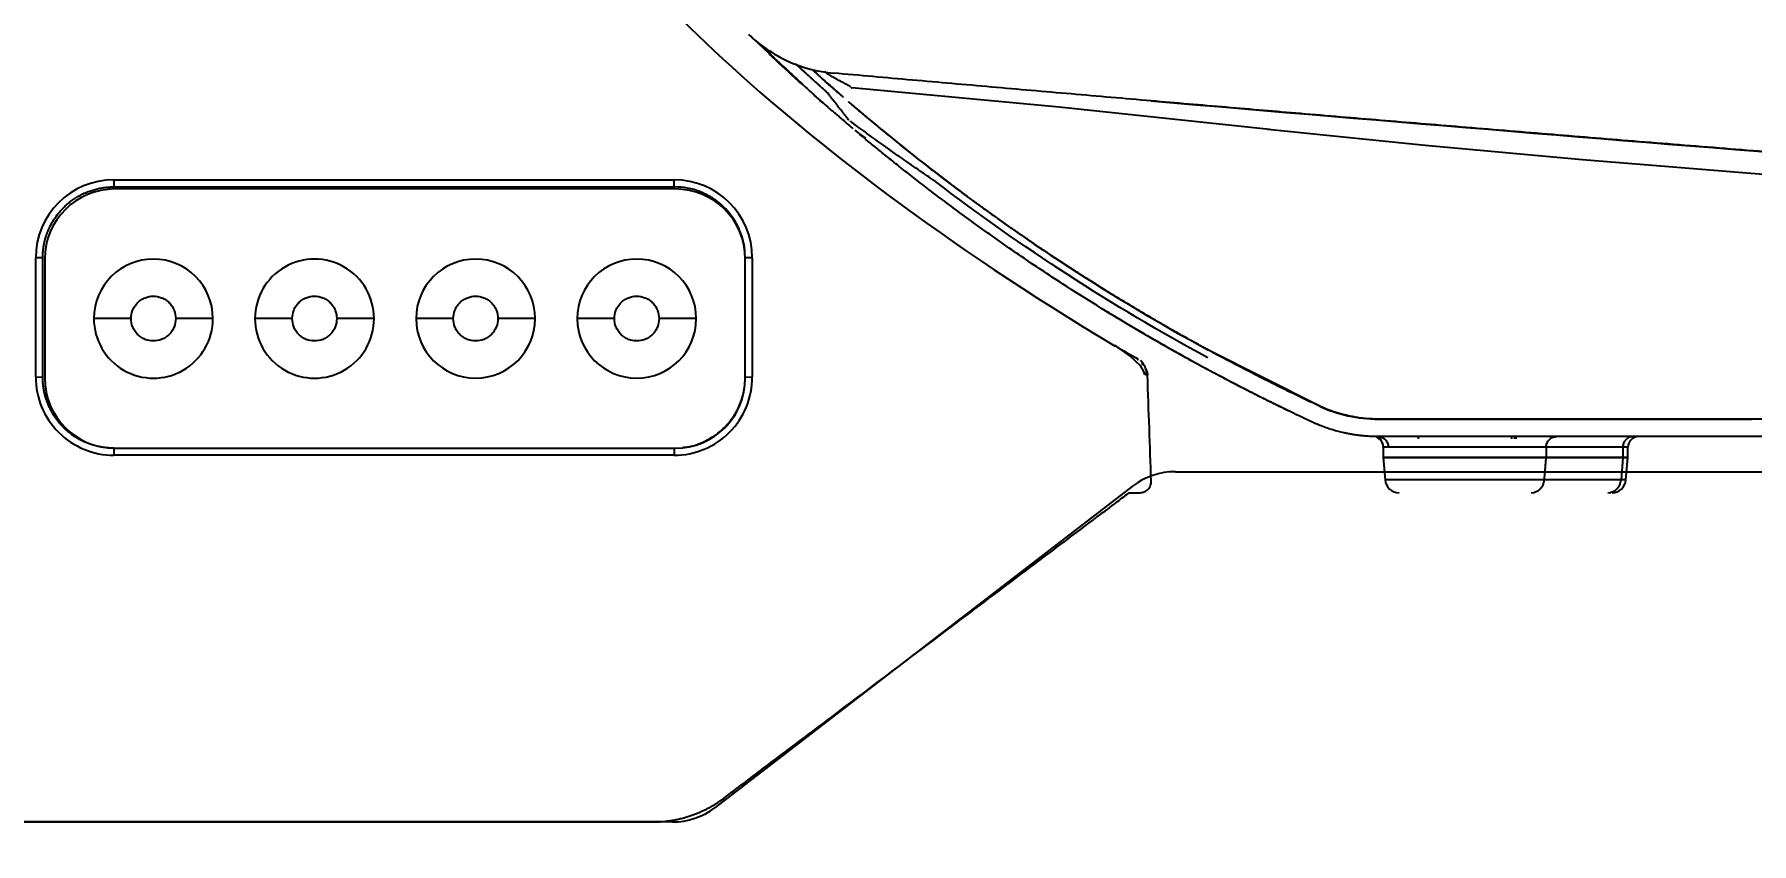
# Model space of a CAD drawing. Header units: millimetres. Extents: x 1416 to 7337, y -4252 to -1725.
# Drawn here: x 4856.4 to 5101.6, y -3578.1 to -3462.6 of the extents above; entities that cross this region are included whole.
import ezdxf

# ---------------------------------------------------------------- set-up
doc = ezdxf.new("R2010")
doc.units = ezdxf.units.MM
doc.header["$MEASUREMENT"] = 0
doc.linetypes.add('CENTER', pattern=[11, 5, -2, 2, -2])
doc.styles.get("Standard").update_dxf_attribs({"font": 'NanumGothic.ttf'})
doc.dimstyles.get("Standard").update_dxf_attribs({"dimtxt": 0.18, "dimasz": 0.18, "dimexe": 0.18, "dimexo": 0.0625, "dimgap": 0.09, "dimtad": 0, "dimtih": 1, "dimtoh": 1, "dimdec": 4, "dimzin": 0, "dimdsep": 46, "dimtxsty": 'Standard', "dimcen": 0.09, "dimadec": 0, "dimazin": 0, "dimtfac": 1, "dimtdec": 4, "dimtofl": 0, "dimtmove": 0, "dimatfit": 3, "dimfxl": 0, "dimtolj": 1, "dimtzin": 0, "dimarcsym": 0})

# ---------------------------------------------------------------- blocks, each defined once
blk = doc.blocks.new('*D24')
at = {"color": 0, "linetype": 'ByBlock', "lineweight": -2}
for p, q in [((4907.61, -3380.99), (4576, -3380.99)), ((4576.18, -3400.99), (4576.18, -3885.04)), ((4768.62, -3905.04), (4576, -3905.04))]:
    blk.add_line(p, q, dxfattribs=at)
at = {"color": 0}
for points in [[(4572.85, -3400.99), (4579.52, -3400.99), (4576.18, -3380.99)], [(4572.85, -3885.04), (4579.52, -3885.04), (4576.18, -3905.04)]]:
    blk.add_solid(points, dxfattribs=at)
at = {"layer": 'Defpoints', "color": 0}
for p in [(4907.67, -3380.99), (4576.18, -3905.04), (4768.68, -3905.04)]:
    blk.add_point(p, dxfattribs=at)
at = {"color": 2, "insert": (4552.58, -3643.02), "char_height": 25, "attachment_point": 5, "rotation": 90}
blk.add_mtext('\\A1;520', dxfattribs=at)
blk = doc.blocks.new('*D16')
at = {"color": 0, "linetype": 'ByBlock', "lineweight": -2}
for p, q in [((5377.54, -3490.21), (5377.54, -4149.52)), ((4702.11, -3533.11), (4702.11, -4149.52)), ((5357.54, -4149.34), (4722.11, -4149.34))]:
    blk.add_line(p, q, dxfattribs=at)
at = {"color": 0}
for points in [[(4722.11, -4146), (4722.11, -4152.67), (4702.11, -4149.34)], [(5357.54, -4146), (5357.54, -4152.67), (5377.54, -4149.34)]]:
    blk.add_solid(points, dxfattribs=at)
at = {"layer": 'Defpoints', "color": 0}
for p in [(5377.54, -3490.14), (4702.11, -3533.04), (4702.11, -4149.34)]:
    blk.add_point(p, dxfattribs=at)
at = {"color": 2, "insert": (5039.83, -4125.73), "char_height": 25, "attachment_point": 5}
blk.add_mtext('\\A1;675', dxfattribs=at)
blk = doc.blocks.new('*D26')
at = {"color": 3, "lineweight": -2}
for p, q in [((4897.26, -2970.04), (4487.17, -2970.04)), ((4493.17, -2994.04), (4493.17, -3412.48)), ((4493.17, -3881.04), (4493.17, -3462.6)), ((4702.04, -3905.04), (4487.17, -3905.04))]:
    blk.add_line(p, q, dxfattribs=at)
at = {"color": 3}
for points in [[(4489.17, -2994.04), (4497.17, -2994.04), (4493.17, -2970.04)], [(4489.17, -3881.04), (4497.17, -3881.04), (4493.17, -3905.04)]]:
    blk.add_solid(points, dxfattribs=at)
at = {"layer": 'Defpoints', "color": 0}
for p in [(4897.34, -2970.04), (4493.17, -3905.04), (4702.11, -3905.04)]:
    blk.add_point(p, dxfattribs=at)
at = {"color": 0, "insert": (4493.17, -3437.54), "char_height": 24, "attachment_point": 5}
blk.add_mtext('\\A1;{\\C2;940}', dxfattribs=at)

msp = doc.modelspace()

# ---------------------------------------------------------------- linework, layer by layer
for p, q in [((4981.47918, -3470.90143), (4981.47918, -3471.03572)), ((5104.41151, -3482.71847), (5077.42793, -3480.53743)), ((4867.78215, -3483.39344), (4947.78215, -3483.39344)), ((4867.78215, -3483.39344), (4867.78215, -3484.39318)), ((4947.78215, -3484.39318), (4947.78215, -3483.39344)), ((4867.78215, -3484.39318), (4947.78215, -3484.39318)), ((4947.93215, -3484.69317), (4867.93215, -3484.69317)), ((4857.63215, -3494.54317), (4856.63215, -3494.52304)), ((4856.63215, -3511.52729), (4856.63215, -3494.52304)), ((4857.93215, -3494.69317), (4857.93215, -3511.69317)), ((4958.93215, -3494.52304), (4957.93215, -3494.54317)), ((4957.93215, -3511.69317), (4957.93215, -3494.69317)), ((4958.93215, -3494.52304), (4958.93215, -3511.52729)), ((4870.23875, -3503.19317), (4864.93215, -3503.19317)), ((4881.93215, -3503.19317), (4876.62555, -3503.19317)), ((4893.23875, -3503.19317), (4887.93215, -3503.19317)), ((4904.93215, -3503.19317), (4899.62555, -3503.19317)), ((4916.23875, -3503.19317), (4910.93215, -3503.19317)), ((4927.93215, -3503.19317), (4922.62555, -3503.19317)), ((4939.23875, -3503.19317), (4933.93215, -3503.19317)), ((4950.93215, -3503.19317), (4945.62555, -3503.19317)), ((5039.83531, -3515.6606), (5023.96303, -3507.64549)), ((5013.96762, -3509.08734), (5013.94575, -3509.12919)), ((5015.25994, -3510.75714), (5015.25296, -3510.65092)), ((5015.26094, -3510.76878), (5015.25416, -3510.65331)), ((4856.63215, -3511.52729), (4857.63215, -3511.54317)), ((4957.93215, -3511.54317), (4958.93215, -3511.52729)), ((5229.52535, -3517.54317), (5048.30642, -3517.54317)), ((5048.32547, -3520.04339), (5048.44334, -3520.17592)), ((5053.9875, -3520.04318), (5053.9875, -3520.34317)), ((5067.3484, -3520.34317), (5067.3484, -3520.04318)), ((5067.73856, -3520.04318), (5067.73856, -3520.34317)), ((5067.9875, -3520.34317), (5067.9875, -3520.04318)), ((4867.78216, -3521.69318), (4867.78216, -3522.69309)), ((4947.78215, -3522.69309), (4867.78216, -3522.69309)), ((4867.93215, -3521.69317), (4947.93215, -3521.69317)), ((4947.78215, -3521.69318), (4947.78215, -3522.69309)), ((5048.98751, -3521.54102), (5048.98751, -3523.04317)), ((5072.26382, -3521.54317), (5049.71538, -3521.54317)), ((5083.20846, -3521.54317), (5072.26382, -3521.54317)), ((5072.26382, -3521.54317), (5072.26382, -3523.04317)), ((5083.20846, -3521.54317), (5083.20846, -3523.04317)), ((5083.93215, -3521.54317), (5083.20846, -3521.54317)), ((5083.93215, -3523.04317), (5083.93215, -3521.54317)), ((5019.32211, -3525.04317), (5367.56586, -3525.04317)), ((5048.98751, -3523.04317), (5049.26522, -3526.21749)), ((5072.26382, -3523.04317), (5048.98751, -3523.04317)), ((5048.98751, -3523.04317), (5072.26382, -3523.04317)), ((5083.20846, -3523.04317), (5072.26382, -3523.04317)), ((5072.26382, -3523.04317), (5083.20846, -3523.04317)), ((5083.20846, -3523.04317), (5082.9475, -3526.21749)), ((5083.93215, -3523.04317), (5083.20846, -3523.04317)), ((5083.20846, -3523.04317), (5083.93215, -3523.04317)), ((5083.65444, -3526.21749), (5083.93215, -3523.04317)), ((5013.225, -3527.11693), (4953.61678, -3572.96941)), ((5072.00285, -3526.21749), (5049.26522, -3526.21749)), ((5082.9475, -3526.21749), (5072.00285, -3526.21749)), ((5083.65444, -3526.21749), (5082.9475, -3526.21749)), ((4947.51967, -3575.04317), (4723.92089, -3575.04317))]:
    msp.add_line(p, q)
for points in [[(5032.76992, -3476.2104), (5002.75443, -3473.00575), (4973.11985, -3470.26166)], [(4973.56132, -3476.28607), (4974.09308, -3476.71193), (4975.08047, -3477.44053)], [(5077.42793, -3480.53743), (5054.99125, -3478.47959), (5032.50248, -3476.18612)], [(5014.97273, -3511.15802), (5014.84461, -3510.74165), (5014.37968, -3510.00493), (5012.81993, -3508.52372), (5011.81019, -3507.78651), (5010.70962, -3507.05323)], [(5014.62349, -3509.82223), (5014.62433, -3509.52151), (5014.3248, -3509.17504)], [(5015.25302, -3511.17947), (5015.26273, -3510.77899), (5015.17116, -3510.38781)], [(5048.32561, -3520.04359), (5048.58591, -3520.33617), (5048.93983, -3521.15398)]]:
    msp.add_lwpolyline(points)
at = {"color": 1, "linetype": 'CENTER', "ltscale": 15}
msp.add_arc((4894.61697, -3449.96317), 480.22204, 355.5568596, 87.1623318, dxfattribs=at)
for centre, radius, start, end in [((5651.64345, -1443.73191), 2054.53156, 252.41041618, 261.85376791), ((5164.36286, -3249.33582), 294, 227.9512542, 228.5603239), ((5138.15673, -3279.27513), 254.21193, 228.5221758, 229.0938784), ((5164.35726, -3249.34275), 293.99109, 229.3221072, 232.4244522), ((4867.78241, -3494.54372), 11.15028, 90.0013644, 179.8937898), ((4947.78192, -3494.54368), 11.15025, 0.1060397, 89.9988336), ((5164.36286, -3249.33582), 294, 232.4244096, 241.4744599), ((4867.93215, -3494.69317), 10, 90, 180), ((4947.93215, -3494.69317), 10, 0, 90), ((4873.43215, -3503.19318), 8.5, 0.0000113, 179.9999887), ((4896.43215, -3503.19317), 8.5, 359.9999937, 180.0000063), ((4919.43215, -3503.19318), 8.5, 0.000018, 179.999982), ((4942.43215, -3503.19318), 8.5, 0.0000077, 179.9999923), ((4873.43215, -3503.19318), 8.5, 179.999976, 0.000024), ((4896.43215, -3503.19318), 8.5, 179.9999832, 0.0000168), ((4919.43215, -3503.19317), 8.5, 180.0000091, 359.9999909), ((4942.43215, -3503.19317), 8.5, 180.0000075, 359.9999925), ((5170.54095, -3239.08367), 312.01561, 239.1858964, 239.8928634), ((5012.8155, -3511.09836), 2.39706, 356.8942755, 41.2539423), ((4867.78256, -3511.54267), 11.15042, 179.9210201, 269.9979097), ((4867.93215, -3511.69317), 10, 180, 270), ((4947.78174, -3511.54267), 11.15042, 270.0021057, 0.0789759), ((4947.93215, -3511.69317), 10, 270, 0), ((5048.30638, -3497.54308), 20.0001, 244.9409912, 270.0000914), ((5047.48761, -3521.52923), 1.49992, 358.986252, 68.5412666), ((5085.43215, -3521.54317), 1.5, 90, 179.9999989), ((5019.32211, -3535.04317), 10, 90, 127.568592), ((5051.25761, -3526.04317), 2, 185, 270), ((5070.07563, -3526.11396), 1.92999, 271.6325954, 356.9251728), ((5081.02026, -3526.11394), 1.93002, 271.6333225, 356.9244457), ((5081.66205, -3526.04317), 2, 270, 355), ((4947.51967, -3565.04317), 10, 270, 307.568592)]:
    msp.add_arc(centre, radius, start, end)
for points, degree in [([(4915.57152, -3398.23977), (4914.28481, -3412.45351), (4915.64919, -3424.96036), (4961.5501, -3477.63667), (5010.71546, -3507.11518)], 3), ([(4958.47793, -3462.68665), (4963.74483, -3467.56552), (4969.01173, -3472.4444)], 2), ([(4968.82144, -3472.21651), (4966.2958, -3470.00068), (4963.80783, -3467.74191), (4961.35897, -3465.44151)], 3), ([(4969.78451, -3471.08895), (4967.4386, -3468.95916), (4965.09269, -3466.82936)], 2), ([(4969.07859, -3469.10855), (4968.26752, -3468.36751), (4967.45645, -3467.62648)], 2), ([(4969.74284, -3468.34708), (4969.52411, -3468.14723), (4969.30537, -3467.94738)], 2), ([(5023.96494, -3508.79403), (5010.37036, -3501.43871), (4997.35513, -3493.01276), (4985.07944, -3483.61989)], 3), ([(4857.63215, -3511.54317), (4857.63215, -3505.8763), (4857.63215, -3500.20961), (4857.63215, -3494.54317)], 3), ([(5010.71546, -3507.11518), (5010.74193, -3507.07494), (5010.7684, -3507.0347)], 2), ([(5015.17496, -3510.39767), (5015.17989, -3510.41173), (5015.18481, -3510.42578)], 2), ([(5015.87433, -3526.38733), (5015.69853, -3521.35315), (5015.52274, -3516.31909), (5015.34695, -3511.28518)], 3), ([(4956.37899, -3516.9101), (4956.48619, -3516.95365), (4956.59339, -3516.9972)], 2), ([(5072.00284, -3526.21749), (5072.13333, -3524.63033), (5072.26382, -3523.04318)], 2), ([(5010.83401, -3529.47353), (5010.02234, -3530.08517), (5009.21067, -3530.6968), (5008.399, -3531.30844)], 3), ([(5010.83401, -3529.47353), (5011.43454, -3529.02099), (5012.03618, -3528.56762), (5012.59854, -3528.14386)], 3), ([(5012.59855, -3528.14386), (5012.70035, -3528.06716), (5012.81018, -3528.04319), (5012.89945, -3528.04317)], 3), ([(4741.93216, -3575.04317), (4832.84575, -3575.04317), (4853.75934, -3575.04317), (4944.67292, -3575.04317)], 3)]:
    msp.add_open_spline(points, degree=degree)
for points, knots in [([(5033.27921, -3415.96333), (5034.05651, -3416.2737), (5035.59504, -3416.88804), (5037.8815, -3417.79336), (5040.12178, -3418.67503), (5042.31613, -3419.53292), (5044.46453, -3420.3675), (5046.56705, -3421.17908), (5048.62372, -3421.96801), (5050.63459, -3422.7346), (5055.33018, -3424.51374), (5062.69069, -3427.25048), (5072.78209, -3430.88273), (5083.1467, -3434.48935), (5093.47404, -3437.95524), (5104.43285, -3441.5023), (5115.72205, -3445.01978), (5127.17175, -3448.4391), (5138.40051, -3451.65703), (5149.27882, -3454.64376), (5160.29277, -3457.53003), (5171.28797, -3460.27757), (5184.37231, -3462.2835), (5190.35552, -3463.65824), (5193.76644, -3464.42967), (5197.34877, -3465.22652), (5201.10235, -3466.04654), (5205.0274, -3466.88932), (5207.69941, -3467.44882), (5209.06444, -3467.73464)], [0, 0, 0, 0, 0.0138733989, 0.0274603884, 0.0407621424, 0.0537798034, 0.0665144821, 0.0789672577, 0.0911391773, 0.1030312565, 0.1146444791, 0.1743900568, 0.2332494107, 0.2926039368, 0.3566416203, 0.4143727215, 0.4843970585, 0.5538582504, 0.6141012825, 0.6800953956, 0.7433560832, 0.8059628684, 0.8717218073, 0.8905760982, 0.9104379171, 0.9313088898, 0.9531910886, 0.9760870842, 1, 1, 1, 1]), ([(4958.40104, -3462.6243), (4960.02959, -3464.19693), (4961.92731, -3465.49005), (4966.04651, -3467.37085), (4968.26696, -3467.95804), (4970.52237, -3468.15861)], [0, 0, 0, 0, 0.5, 0.5, 1, 1, 1, 1]), ([(4961.64695, -3465.11533), (4961.64652, -3465.1158), (4961.53723, -3465.23402), (4961.40561, -3465.3813), (4961.37452, -3465.42144), (4961.35897, -3465.44151)], [0, 0, 0, 0, 0.001984821, 0.500990311, 1, 1, 1, 1]), ([(4972.94291, -3470.09387), (4972.9409, -3470.09357), (4972.93688, -3470.09296), (4972.91362, -3470.0809), (4972.84114, -3470.03729), (4972.67501, -3469.94959), (4972.46672, -3469.83845), (4972.22099, -3469.70348), (4971.86392, -3469.51049), (4971.40348, -3469.25941), (4970.96134, -3469.01762), (4970.6009, -3468.82028), (4970.28707, -3468.64744), (4970.01446, -3468.49611), (4969.81509, -3468.38672), (4969.74284, -3468.34708)], [0, 0, 0, 0, 0.021896025, 0.044004036, 0.087970986, 0.181967124, 0.231300472, 0.297008271, 0.413445599, 0.544005911, 0.685834954, 0.7783175, 0.838518605, 0.941478098, 1, 1, 1, 1]), ([(5015.8466, -3472.11987), (5012.04372, -3471.79248), (5004.45491, -3471.13916), (4993.0981, -3470.15024), (4981.7928, -3469.15841), (4974.27353, -3468.49137), (4970.52237, -3468.15861)], [0, 0, 0, 0, 0.2516832514, 0.5022443349, 0.751683251, 1, 1, 1, 1]), ([(4971.9682, -3471.64258), (4971.94702, -3471.62424), (4971.9043, -3471.58726), (4971.83261, -3471.52517), (4971.75486, -3471.45777), (4971.67052, -3471.38461), (4971.57973, -3471.3058), (4971.48248, -3471.2213), (4971.37879, -3471.13112), (4971.22437, -3470.99669), (4971.01154, -3470.81112), (4970.73204, -3470.56682), (4970.43373, -3470.30539), (4970.06405, -3469.98047), (4969.61063, -3469.58062), (4969.26109, -3469.27048), (4969.07859, -3469.10855)], [0, 0, 0, 0, 0.033642338, 0.067849921, 0.102749934, 0.138462159, 0.17509841, 0.212762273, 0.2515491, 0.291546216, 0.381104247, 0.474574899, 0.57324576, 0.673456484, 0.829500028, 1, 1, 1, 1]), ([(4972.73215, -3474.89138), (4972.73179, -3474.89087), (4972.73098, -3474.88972), (4972.72319, -3474.87907), (4972.70688, -3474.85721), (4972.67783, -3474.81868), (4972.61756, -3474.73918), (4972.51319, -3474.60323), (4972.35897, -3474.40557), (4972.17208, -3474.1699), (4971.87637, -3473.79917), (4971.51537, -3473.34548), (4971.07581, -3472.77907), (4970.7155, -3472.30994), (4970.36611, -3471.85253), (4970.0819, -3471.48003), (4969.88571, -3471.22203), (4969.78451, -3471.08895)], [0, 0, 0, 0, 0.0169475964, 0.0381053506, 0.0635247546, 0.0932918553, 0.1275350875, 0.1991014103, 0.2608575973, 0.32200324, 0.4029730621, 0.5491914347, 0.6372917724, 0.7723807058, 0.8432412235, 0.9191406276, 1, 1, 1, 1]), ([(4973.01806, -3470.17422), (4973.0214, -3470.17739), (4973.02634, -3470.18207), (4973.09658, -3470.24772), (4973.11917, -3470.26883)], [0, 0, 0, 0, 0.678390089, 1, 1, 1, 1]), ([(4973.26539, -3476.03828), (4973.2646, -3476.03761), (4973.26304, -3476.0363), (4973.24988, -3476.0252), (4973.22872, -3476.00737), (4973.18758, -3475.97267), (4973.10839, -3475.90586), (4972.97451, -3475.7928), (4972.81078, -3475.65433), (4972.61985, -3475.4926), (4972.39518, -3475.30195), (4972.12393, -3475.07127), (4971.80688, -3474.80092), (4971.45475, -3474.49973), (4971.08909, -3474.18594), (4970.7105, -3473.85998), (4970.30643, -3473.51088), (4969.90645, -3473.16399), (4969.52252, -3472.8298), (4969.17079, -3472.52273), (4968.93739, -3472.31814), (4968.82144, -3472.21651)], [0, 0, 0, 0, 0.02498689, 0.049490266, 0.073591325, 0.097375386, 0.147976372, 0.202143631, 0.256604306, 0.309550596, 0.363926292, 0.420978169, 0.48586257, 0.554793709, 0.622377449, 0.68643949, 0.753712674, 0.827479978, 0.885850746, 0.943290968, 1, 1, 1, 1]), ([(4972.59651, -3472.18478), (4972.60131, -3472.18892), (4972.72099, -3472.29205), (4973.16192, -3472.67065), (4973.87007, -3473.27522), (4974.73959, -3474.01222), (4975.67724, -3474.80042), (4976.70183, -3475.65406), (4978.12392, -3476.82781), (4980.01138, -3478.36316), (4982.34486, -3480.22157), (4984.75415, -3482.10332), (4986.39043, -3483.34652), (4987.22467, -3483.98036)], [0, 0, 0, 0, 0.002854385, 0.071156246, 0.143855744, 0.212581614, 0.285665871, 0.355005206, 0.428039981, 0.570709443, 0.713646184, 0.85400351, 1, 1, 1, 1]), ([(5015.8466, -3472.11987), (5050.13897, -3475.06457), (5084.44855, -3477.89099), (5152.35192, -3483.25289), (5190.59161, -3485.78849), (5223.46012, -3488.16199)], [0, 0, 0, 0, 0.5, 0.5, 1, 1, 1, 1]), ([(5223.11095, -3488.13677), (5222.29273, -3488.07763), (5220.65695, -3487.95939), (5218.20093, -3487.78135), (5215.74447, -3487.6029), (5213.28733, -3487.42398), (5210.82957, -3487.24462), (5208.37119, -3487.06481), (5205.91217, -3486.88454), (5203.45253, -3486.70382), (5200.99225, -3486.52265), (5198.53135, -3486.34103), (5192.41026, -3485.88825), (5182.59841, -3485.15723), (5164.4493, -3484.13886), (5150.91196, -3483.10568), (5137.43114, -3482.06454), (5123.99946, -3481.01502), (5110.79816, -3479.97163), (5097.72139, -3478.92655), (5084.98571, -3477.89763), (5072.44677, -3476.87392), (5060.41782, -3475.88187), (5048.66776, -3474.90342), (5039.24876, -3474.11179), (5031.88185, -3473.48848), (5026.55668, -3473.03598), (5021.20905, -3472.57979), (5017.63657, -3472.27339), (5015.8466, -3472.11987)], [0, 0, 0, 0, 0.012464276, 0.024918429, 0.037362624, 0.049797025, 0.062221798, 0.074637109, 0.087043124, 0.09944001, 0.111827933, 0.124207062, 0.136577563, 0.204113737, 0.271685216, 0.338603319, 0.405781354, 0.471759628, 0.537292991, 0.600489508, 0.66414004, 0.724261626, 0.784263509, 0.840206082, 0.896076323, 0.921896639, 0.947823012, 0.973856965, 1, 1, 1, 1]), ([(4985.07944, -3483.61989), (4985.06147, -3483.60778), (4985.01333, -3483.57533), (4984.86828, -3483.47742), (4984.4012, -3483.16194), (4983.79149, -3482.74882), (4983.13056, -3482.29786), (4982.67715, -3481.98734), (4981.949, -3481.48676), (4981.00524, -3480.83399), (4979.70074, -3479.9218), (4978.39635, -3479.00343), (4977.08557, -3478.06658), (4975.78133, -3477.13177), (4974.56494, -3476.23433), (4973.68229, -3475.59777), (4973.2062, -3475.24738), (4972.96622, -3475.06374), (4972.92921, -3475.03661), (4972.92534, -3475.03377)], [0, 0, 0, 0, 0.003328429, 0.008918455, 0.026882814, 0.089936944, 0.122231596, 0.150710536, 0.175373939, 0.260306013, 0.332055206, 0.433654055, 0.529173611, 0.621260933, 0.747124826, 0.86749186, 0.932129967, 0.992896398, 1, 1, 1, 1]), ([(4984.18625, -3484.81116), (4983.53144, -3484.30761), (4982.22234, -3483.30089), (4980.31491, -3481.80158), (4978.50712, -3480.35883), (4976.83556, -3479.0031), (4975.43226, -3477.84943), (4974.55221, -3477.1175), (4974.29399, -3476.90136), (4974.29291, -3476.90045)], [0, 0, 0, 0, 0.167126625, 0.334126085, 0.500495875, 0.6668077, 0.833887022, 0.999302104, 1, 1, 1, 1]), ([(4981.68976, -3479.69758), (4981.61348, -3479.63704), (4981.45949, -3479.51484), (4981.02816, -3479.17201), (4980.54751, -3478.78654), (4980.2375, -3478.53793)], [0, 0, 0, 0, 0.258471515, 0.521741345, 1, 1, 1, 1]), ([(4857.63215, -3494.54317), (4857.63315, -3494.43482), (4857.6351, -3494.22269), (4857.6504, -3493.91168), (4857.67326, -3493.61493), (4857.70334, -3493.33261), (4857.73924, -3493.06482), (4857.7799, -3492.81161), (4857.82427, -3492.57296), (4857.87136, -3492.34885), (4857.92021, -3492.13918), (4857.96998, -3491.94387), (4858.01984, -3491.76277), (4858.06904, -3491.59576), (4858.11689, -3491.44268), (4858.16276, -3491.30337), (4858.20607, -3491.17769), (4858.24631, -3491.06547), (4858.28301, -3490.96657), (4858.31577, -3490.88085), (4858.34425, -3490.80819), (4858.36813, -3490.74847), (4858.38718, -3490.70159), (4858.53753, -3490.33629), (4858.84973, -3489.68386), (4859.39021, -3488.80474), (4859.97341, -3488.03666), (4860.55154, -3487.40482), (4861.11312, -3486.88082), (4861.65684, -3486.43981), (4862.22309, -3486.04157), (4862.80832, -3485.68666), (4863.40905, -3485.37533), (4864.02191, -3485.10759), (4864.64361, -3484.88315), (4865.27101, -3484.70161), (4865.90108, -3484.562), (4866.53098, -3484.46442), (4867.15798, -3484.40422), (4867.57496, -3484.39684), (4867.78215, -3484.39317)], [0, 0, 0, 0, 0.02039267, 0.039924492, 0.058595456, 0.076405555, 0.093354779, 0.109443122, 0.124670575, 0.139037133, 0.152542787, 0.165187533, 0.176971365, 0.187894276, 0.197956262, 0.207157319, 0.215497442, 0.222976627, 0.229594872, 0.235352172, 0.240248526, 0.244283931, 0.247458385, 0.249771887, 0.318636254, 0.383274279, 0.443685306, 0.499868734, 0.544242461, 0.588125794, 0.631518785, 0.674421487, 0.716833958, 0.758756256, 0.800188441, 0.841130578, 0.881582732, 0.921544972, 0.96101737, 1, 1, 1, 1]), ([(4957.87837, -3493.86914), (4957.86182, -3493.55627), (4957.82409, -3492.84318), (4957.57644, -3491.81288), (4957.323, -3491.06917), (4957.18169, -3490.71047), (4957.16396, -3490.66964), (4957.16395, -3490.66962), (4957.16393, -3490.66958), (4957.1639, -3490.66951), (4957.16384, -3490.66936), (4957.16372, -3490.66906), (4957.16347, -3490.66847), (4957.16298, -3490.66727), (4957.16199, -3490.66489), (4957.16002, -3490.66012), (4957.15608, -3490.6506), (4957.14817, -3490.63159), (4957.13228, -3490.59368), (4957.10027, -3490.51836), (4957.03521, -3490.36965), (4956.90136, -3490.07998), (4956.6206, -3489.53151), (4956.0222, -3488.55643), (4955.17671, -3487.5379), (4954.19596, -3486.65323), (4953.08318, -3485.83983), (4951.586, -3485.06684), (4949.69514, -3484.49656), (4948.41199, -3484.42722), (4947.78215, -3484.39318)], [0, 0, 0, 0, 0.061541241, 0.140260937, 0.207331843, 0.216084587, 0.216085653, 0.216086719, 0.216089328, 0.216093593, 0.216102597, 0.216121059, 0.216157027, 0.216229464, 0.21637479, 0.216664521, 0.217244136, 0.218402414, 0.220715185, 0.225328975, 0.234503567, 0.252645049, 0.288094865, 0.35565143, 0.477365209, 0.546798172, 0.615074443, 0.747991141, 0.876299456, 1, 1, 1, 1]), ([(5023.26947, -3510.11332), (5022.80758, -3509.86249), (5021.841, -3509.33759), (5020.33272, -3508.50482), (5018.70173, -3507.59221), (5016.94985, -3506.59659), (5015.07852, -3505.51564), (5012.12034, -3503.77701), (5008.14153, -3501.36451), (5003.85929, -3498.65154), (5000.27442, -3496.3001), (4997.38719, -3494.3569), (4994.58495, -3492.42319), (4991.86645, -3490.50156), (4989.23108, -3488.59365), (4986.67582, -3486.70417), (4985.00942, -3485.43708), (4984.18625, -3484.81116)], [0, 0, 0, 0, 0.033833708, 0.070801202, 0.110902487, 0.154137565, 0.200506438, 0.250009104, 0.375004613, 0.500000083, 0.576293335, 0.650965024, 0.724015149, 0.79544371, 0.865250706, 0.933436136, 1, 1, 1, 1]), ([(5031.05993, -3511.37843), (5030.5679, -3511.12712), (5029.5836, -3510.62438), (5028.11222, -3509.85955), (5026.64414, -3509.08664), (5025.17982, -3508.30492), (5023.71919, -3507.51459), (5022.26235, -3506.71563), (5020.80933, -3505.90804), (5019.3602, -3505.09186), (5017.915, -3504.26708), (5016.47379, -3503.43373), (5015.03662, -3502.59181), (5013.60355, -3501.74136), (5012.17462, -3500.88237), (5010.74989, -3500.01486), (5009.32941, -3499.13886), (5007.91325, -3498.25438), (5006.50144, -3497.36143), (5005.09404, -3496.46003), (5003.69111, -3495.5502), (5002.2927, -3494.63196), (5000.89886, -3493.70532), (4999.50964, -3492.77031), (4998.1251, -3491.82694), (4996.7453, -3490.87523), (4995.37027, -3489.91521), (4994.00008, -3488.94688), (4992.63478, -3487.97027), (4991.27439, -3486.98544), (4989.91911, -3485.99222), (4988.56846, -3484.99134), (4987.67267, -3484.31741), (4987.22467, -3483.98036)], [0, 0, 0, 0, 0.032022027, 0.06405979, 0.096113287, 0.12818252, 0.160267488, 0.192368191, 0.22448463, 0.256616804, 0.288764714, 0.320928359, 0.35310774, 0.385302857, 0.41751371, 0.449740299, 0.481982625, 0.514240686, 0.546514483, 0.578804017, 0.611109287, 0.643430294, 0.675767038, 0.708119518, 0.740487734, 0.772871688, 0.805271378, 0.837686806, 0.87011797, 0.902564872, 0.93502751, 0.967505887, 1, 1, 1, 1]), ([(4870.23875, -3503.19318), (4870.28164, -3502.79162), (4870.34788, -3502.1715), (4870.74554, -3501.42709), (4871.1583, -3500.91962), (4871.66637, -3500.50437), (4872.41058, -3500.11943), (4873.43215, -3499.92227), (4874.4539, -3500.11946), (4875.19809, -3500.50448), (4875.70626, -3500.91988), (4876.11886, -3501.42725), (4876.51645, -3502.17168), (4876.58266, -3502.79162), (4876.62555, -3503.19318)], [0, 0, 0, 0, 0.119721794, 0.184887992, 0.250000153, 0.315166393, 0.380278502, 0.500000296, 0.619721358, 0.684887556, 0.749999717, 0.815165957, 0.880278066, 1, 1, 1, 1]), ([(4893.23875, -3503.19318), (4893.28164, -3502.79162), (4893.34788, -3502.1715), (4893.74554, -3501.42709), (4894.1583, -3500.91962), (4894.66637, -3500.50437), (4895.41058, -3500.11943), (4896.43215, -3499.92227), (4897.4539, -3500.11946), (4898.19809, -3500.50448), (4898.70626, -3500.91988), (4899.11886, -3501.42725), (4899.51645, -3502.17168), (4899.58266, -3502.79162), (4899.62555, -3503.19318)], [0, 0, 0, 0, 0.119721851, 0.184887871, 0.25000026, 0.315166205, 0.380278638, 0.500000053, 0.619721468, 0.684887659, 0.749999813, 0.815166046, 0.880278149, 1, 1, 1, 1]), ([(4916.23875, -3503.19318), (4916.28164, -3502.79162), (4916.34788, -3502.1715), (4916.74554, -3501.42709), (4917.1583, -3500.91962), (4917.66637, -3500.50437), (4918.41058, -3500.11943), (4919.43215, -3499.92227), (4920.4539, -3500.11946), (4921.19809, -3500.50448), (4921.70626, -3500.91988), (4922.11886, -3501.42725), (4922.51645, -3502.17168), (4922.58266, -3502.79162), (4922.62555, -3503.19318)], [0, 0, 0, 0, 0.119721856, 0.184887793, 0.250000185, 0.315166277, 0.380278714, 0.500000134, 0.619721372, 0.684887731, 0.749999888, 0.815166124, 0.880278144, 1, 1, 1, 1]), ([(4939.23875, -3503.19318), (4939.28164, -3502.79162), (4939.34788, -3502.1715), (4939.74554, -3501.42709), (4940.1583, -3500.91962), (4940.66637, -3500.50437), (4941.41058, -3500.11943), (4942.43215, -3499.92227), (4943.4539, -3500.11946), (4944.19809, -3500.50448), (4944.70626, -3500.91988), (4945.11886, -3501.42725), (4945.51645, -3502.17168), (4945.58266, -3502.79162), (4945.62555, -3503.19318)], [0, 0, 0, 0, 0.119721859, 0.184887776, 0.25000017, 0.315166228, 0.380278707, 0.500000039, 0.619721394, 0.684887703, 0.749999906, 0.815166111, 0.880278141, 1, 1, 1, 1]), ([(4876.62555, -3503.19318), (4876.58266, -3503.59473), (4876.51642, -3504.21484), (4876.11876, -3504.95926), (4875.70601, -3505.46672), (4875.19793, -3505.88197), (4874.45372, -3506.26691), (4873.43215, -3506.46409), (4872.41041, -3506.26688), (4871.66621, -3505.88188), (4871.15804, -3505.46647), (4870.74544, -3504.9591), (4870.34786, -3504.21467), (4870.28164, -3503.59473), (4870.23875, -3503.19318)], [0, 0, 0, 0, 0.119721267, 0.184887158, 0.250000403, 0.31516563, 0.380278437, 0.499999704, 0.619721703, 0.684887593, 0.74999979, 0.815166066, 0.880278873, 1, 1, 1, 1]), ([(4899.62555, -3503.19318), (4899.58266, -3503.59473), (4899.51642, -3504.21485), (4899.11876, -3504.95926), (4898.70601, -3505.46673), (4898.19793, -3505.88197), (4897.45372, -3506.26691), (4896.43215, -3506.46409), (4895.41041, -3506.26687), (4894.66621, -3505.88188), (4894.15804, -3505.46647), (4893.74544, -3504.9591), (4893.34786, -3504.21467), (4893.28164, -3503.59473), (4893.23875, -3503.19318)], [0, 0, 0, 0, 0.11972121, 0.184887279, 0.250000295, 0.315165818, 0.380278301, 0.499999947, 0.619721593, 0.68488749, 0.749999693, 0.815165976, 0.88027879, 1, 1, 1, 1]), ([(4922.62555, -3503.19318), (4922.58266, -3503.59473), (4922.51642, -3504.21484), (4922.11876, -3504.95926), (4921.70601, -3505.46673), (4921.19793, -3505.88197), (4920.45372, -3506.26691), (4919.43215, -3506.46409), (4918.41041, -3506.26687), (4917.66621, -3505.88188), (4917.15804, -3505.46647), (4916.74544, -3504.9591), (4916.34786, -3504.21467), (4916.28164, -3503.59473), (4916.23875, -3503.19318)], [0, 0, 0, 0, 0.119721206, 0.184887101, 0.250000115, 0.31516578, 0.380278426, 0.499999885, 0.619721526, 0.684887587, 0.749999788, 0.815166069, 0.880278794, 1, 1, 1, 1]), ([(4945.62555, -3503.19318), (4945.58266, -3503.59473), (4945.51642, -3504.21485), (4945.11876, -3504.95926), (4944.70601, -3505.46673), (4944.19793, -3505.88197), (4943.45372, -3506.26691), (4942.43215, -3506.46409), (4941.41041, -3506.26687), (4940.66621, -3505.88188), (4940.15804, -3505.46647), (4939.74544, -3504.9591), (4939.34786, -3504.21467), (4939.28164, -3503.59473), (4939.23875, -3503.19318)], [0, 0, 0, 0, 0.119721209, 0.184887175, 0.250000197, 0.315165821, 0.380278357, 0.49999996, 0.619721518, 0.684887541, 0.749999819, 0.815166044, 0.880278796, 1, 1, 1, 1]), ([(5011.12231, -3503.16565), (5010.52938, -3502.80548), (5009.34301, -3502.08484), (5008.77964, -3501.73837), (5008.95989, -3501.84754), (5008.96007, -3501.84764)], [0, 0, 0, 0, 0.499543292, 0.999510016, 1, 1, 1, 1]), ([(5035.71915, -3516.47445), (5035.4941, -3516.36587), (5035.04418, -3516.1488), (5034.37986, -3515.82566), (5033.72359, -3515.50458), (5033.07609, -3515.18578), (5032.43713, -3514.86928), (5031.80675, -3514.55514), (5031.1849, -3514.24343), (5030.57157, -3513.93419), (5029.96674, -3513.62748), (5029.37037, -3513.32337), (5028.78244, -3513.02189), (5028.20294, -3512.72311), (5027.63182, -3512.42708), (5025.9349, -3511.54284), (5023.27436, -3510.12616), (5019.97126, -3508.30971), (5017.09435, -3506.6826), (5015.259, -3505.61932), (5014.16994, -3504.98101), (5013.65343, -3504.67683), (5013.16387, -3504.38722), (5012.70122, -3504.11236), (5012.26523, -3503.85231), (5011.85647, -3503.60756), (5011.47243, -3503.37684), (5011.23906, -3503.23607), (5011.12231, -3503.16565)], [0, 0, 0, 0, 0.017857471, 0.035701092, 0.053532098, 0.071351724, 0.08916121, 0.106961797, 0.124754727, 0.142541245, 0.160322597, 0.178100029, 0.195874789, 0.213648125, 0.231421286, 0.24919552, 0.374451731, 0.499497688, 0.62462806, 0.749917079, 0.781154418, 0.812384696, 0.843614738, 0.874851367, 0.906101404, 0.937371659, 0.968668931, 1, 1, 1, 1]), ([(5015.25157, -3510.64209), (5015.25828, -3510.66812), (5015.27191, -3510.72106), (5015.29191, -3510.81252), (5015.31074, -3510.91427), (5015.32715, -3511.02733), (5015.34041, -3511.15104), (5015.34474, -3511.23989), (5015.34695, -3511.28518)], [0, 0, 0, 0, 0.152334048, 0.3096591, 0.472575605, 0.641624121, 0.817288515, 1, 1, 1, 1]), ([(5038.77618, -3517.92516), (5038.27759, -3517.69105), (5037.28485, -3517.22493), (5035.80734, -3516.51843), (5034.34673, -3515.81085), (5032.90332, -3515.10167), (5031.47694, -3514.39133), (5030.06756, -3513.68), (5028.67511, -3512.96793), (5027.2995, -3512.25538), (5025.94075, -3511.5424), (5024.59845, -3510.82985), (5023.71103, -3510.35139), (5023.26947, -3510.11332)], [0, 0, 0, 0, 0.0951596351, 0.189468097, 0.2829257212, 0.375532852, 0.4672898437, 0.5581970601, 0.6482548758, 0.7374636757, 0.8258238559, 0.9133358241, 1, 1, 1, 1]), ([(4867.78215, -3521.69317), (4867.67414, -3521.69218), (4867.45788, -3521.69018), (4867.13347, -3521.67404), (4866.80901, -3521.6482), (4866.48485, -3521.61168), (4866.16132, -3521.56471), (4865.83877, -3521.50719), (4865.51754, -3521.43914), (4865.198, -3521.36055), (4864.88049, -3521.27144), (4864.56537, -3521.17184), (4864.25298, -3521.06179), (4863.94369, -3520.94134), (4863.63786, -3520.81055), (4863.33583, -3520.6695), (4863.03796, -3520.51827), (4862.74461, -3520.35698), (4862.45614, -3520.18572), (4862.17288, -3520.00464), (4861.8952, -3519.81385), (4861.62343, -3519.61353), (4861.35792, -3519.40383), (4861.099, -3519.18493), (4860.84703, -3518.95702), (4860.57986, -3518.69858), (4860.29759, -3518.40386), (4860.00159, -3518.06656), (4859.71239, -3517.70555), (4859.43208, -3517.32042), (4859.16282, -3516.91086), (4858.90693, -3516.47673), (4858.6668, -3516.01806), (4858.44492, -3515.53506), (4858.24386, -3515.02816), (4858.06627, -3514.498), (4857.91488, -3513.94546), (4857.79222, -3513.37169), (4857.70189, -3512.77809), (4857.64326, -3512.16639), (4857.63588, -3511.75244), (4857.63215, -3511.54317)], [0, 0, 0, 0, 0.020323287, 0.04069128, 0.061103981, 0.081561397, 0.102063529, 0.122610381, 0.143201958, 0.163838263, 0.1845193, 0.205245072, 0.226015584, 0.246830837, 0.267690838, 0.288595587, 0.30954509, 0.33053935, 0.35157837, 0.372662154, 0.393790705, 0.414964026, 0.436182121, 0.457444994, 0.478752647, 0.500105085, 0.527380922, 0.555521149, 0.584525762, 0.614394753, 0.645128115, 0.676725841, 0.709187922, 0.742514348, 0.776705107, 0.81176019, 0.847679583, 0.884463275, 0.922111251, 0.960623497, 1, 1, 1, 1]), ([(4948.99459, -3521.57615), (4949.23838, -3521.55822), (4950.13997, -3521.49192), (4951.64751, -3520.9827), (4953.43048, -3520.06163), (4954.91864, -3518.83998), (4956.13585, -3517.40378), (4957.08454, -3515.75411), (4957.78812, -3513.76415), (4957.88275, -3512.30498), (4957.93215, -3511.54317)], [0, 0, 0, 0, 0.049809931, 0.184208545, 0.320335871, 0.458192841, 0.573937717, 0.702828817, 0.844853546, 1, 1, 1, 1]), ([(5015.34695, -3511.28518), (5015.3371, -3511.27789), (5015.32554, -3511.26932), (5015.00143, -3511.1717), (5014.95318, -3511.15717)], [0, 0, 0, 0, 0.851116694, 1, 1, 1, 1]), ([(5039.83509, -3515.6605), (5039.30415, -3515.41113), (5038.25823, -3514.91988), (5036.71879, -3514.18268), (5035.23087, -3513.4605), (5033.79462, -3512.75316), (5032.40925, -3512.06234), (5031.50446, -3511.60374), (5031.05993, -3511.37843)], [0, 0, 0, 0, 0.180216337, 0.35501189, 0.524387297, 0.688343257, 0.84688054, 1, 1, 1, 1]), ([(4857.92994, -3513.93085), (4857.97345, -3513.99171), (4858.10736, -3514.17903), (4858.24463, -3514.55855), (4858.26939, -3514.87837), (4858.28215, -3515.04317)], [0, 0, 0, 0, 0.189178776, 0.58218743, 1, 1, 1, 1]), ([(5048.30637, -3520.04317), (5048.14478, -3520.04217), (5047.82108, -3520.04015), (5047.33495, -3520.02383), (5046.84767, -3519.99765), (5046.35949, -3519.96056), (5045.87064, -3519.91275), (5045.38136, -3519.85406), (5044.8919, -3519.78442), (5044.40252, -3519.70378), (5043.91346, -3519.61205), (5043.03896, -3519.4279), (5042.08363, -3519.1777), (5040.99777, -3518.8291), (5040.1969, -3518.53684), (5039.4371, -3518.2271), (5038.98228, -3518.01932), (5038.77618, -3517.92516)], [0, 0, 0, 0, 0.049268111, 0.098697761, 0.148288979, 0.198041795, 0.247956237, 0.298032335, 0.348270117, 0.398669611, 0.449230845, 0.499953847, 0.671109789, 0.749943643, 0.847583176, 0.930935422, 1, 1, 1, 1]), ([(5048.30637, -3517.54317), (5048.1549, -3517.54218), (5047.85175, -3517.54019), (5047.39692, -3517.52409), (5046.9419, -3517.49835), (5046.48692, -3517.46198), (5046.03222, -3517.41522), (5045.57806, -3517.35797), (5045.12466, -3517.29025), (5044.67228, -3517.21203), (5044.22116, -3517.12331), (5043.77155, -3517.02409), (5043.3237, -3516.91439), (5042.87785, -3516.79421), (5042.43426, -3516.66357), (5041.99318, -3516.52251), (5041.55485, -3516.37104), (5041.11951, -3516.20925), (5040.68752, -3516.03696), (5040.25871, -3515.85511), (5039.97636, -3515.7254), (5039.83509, -3515.6605)], [0, 0, 0, 0, 0.051955999, 0.10398663, 0.156091969, 0.208272095, 0.260527085, 0.312857015, 0.365261962, 0.417742001, 0.470297209, 0.522927661, 0.575633433, 0.628414598, 0.681271232, 0.734203408, 0.7872112, 0.840294683, 0.893453928, 0.94668901, 1, 1, 1, 1]), ([(5048.30637, -3517.54316), (5049.11279, -3517.54317), (5050.79923, -3517.54317), (5053.43886, -3517.54318), (5056.29879, -3517.54319), (5059.37882, -3517.54319), (5062.771, -3517.54319), (5066.28659, -3517.54319), (5070.42396, -3517.54318), (5074.01912, -3517.54316), (5076.46328, -3517.54313), (5077.18681, -3517.54313)], [0, 0, 0, 0, 0.0836871882, 0.1750119268, 0.2739741661, 0.3805738412, 0.4948108719, 0.6262684625, 0.7457889901, 0.9247474916, 1, 1, 1, 1]), ([(5077.18681, -3517.54314), (5077.67488, -3517.54314), (5078.84187, -3517.54315), (5080.87796, -3517.54316), (5083.50774, -3517.54317), (5086.41318, -3517.54317), (5089.41234, -3517.54317), (5092.40131, -3517.54317), (5095.66389, -3517.54317), (5098.76487, -3517.54315), (5100.79354, -3517.54314), (5101.59508, -3517.54314)], [0, 0, 0, 0, 0.059890449, 0.143198664, 0.249924326, 0.382787263, 0.500085951, 0.618462442, 0.75020478, 0.901304502, 1, 1, 1, 1]), ([(5048.18255, -3520.04159), (5048.01845, -3520.03992), (5047.64486, -3520.03611), (5047.47591, -3520.02818), (5047.54318, -3520.03021), (5047.5446, -3520.03026)], [0, 0, 0, 0, 0.433984414, 0.988007694, 1, 1, 1, 1]), ([(5229.0571, -3520.04317), (5228.26857, -3520.04317), (5226.69161, -3520.04317), (5224.32237, -3520.04317), (5221.95059, -3520.04317), (5219.57597, -3520.04317), (5217.19858, -3520.04317), (5214.81842, -3520.04317), (5212.43547, -3520.04317), (5210.04975, -3520.04317), (5207.66125, -3520.04317), (5205.26998, -3520.04317), (5202.87592, -3520.04317), (5200.47909, -3520.04317), (5198.07948, -3520.04317), (5195.67709, -3520.04317), (5193.27192, -3520.04317), (5190.86398, -3520.04317), (5188.45325, -3520.04317), (5183.21539, -3520.04317), (5170.48659, -3520.04317), (5159.52572, -3520.04317), (5148.52242, -3520.04317), (5137.47933, -3520.04317), (5126.40136, -3520.04317), (5115.29332, -3520.04317), (5104.1575, -3520.04317), (5095.06761, -3520.04317), (5088.03905, -3520.04317), (5083.08141, -3520.04317), (5078.1212, -3520.04317), (5073.15843, -3520.04317), (5068.19308, -3520.04317), (5063.22518, -3520.04317), (5058.25469, -3520.04317), (5053.28171, -3520.04317), (5049.96495, -3520.04317), (5048.30637, -3520.04317)], [0, 0, 0, 0, 0.0138759299, 0.0277500418, 0.0416225604, 0.0554937106, 0.0693637172, 0.0832328051, 0.0971011994, 0.1109691249, 0.1248368067, 0.13870447, 0.1525723396, 0.1664406406, 0.1803095981, 0.194179437, 0.2080503822, 0.2219226587, 0.2357964912, 0.2496721045, 0.312263331, 0.3748346528, 0.4374067373, 0.500000251, 0.5625914782, 0.6251628002, 0.6877348845, 0.7503283976, 0.7780774862, 0.8058204257, 0.833559015, 0.8612950539, 0.8890303427, 0.9167666818, 0.9445058715, 0.9722497113, 1, 1, 1, 1]), ([(5048.30638, -3520.04318), (5048.47244, -3520.04317), (5048.65161, -3520.07538), (5048.99853, -3520.22158), (5049.1652, -3520.33606), (5049.44034, -3520.62896), (5049.54788, -3520.80639), (5049.68521, -3521.17568), (5049.71548, -3521.3664), (5049.71548, -3521.54317)], [0, 0, 0, 0, 0.25, 0.25, 0.5, 0.5, 0.75, 0.75, 1, 1, 1, 1]), ([(5072.26382, -3521.54317), (5072.26382, -3521.34683), (5072.30051, -3521.15055), (5072.44173, -3520.78775), (5072.54621, -3520.62136), (5072.80714, -3520.34368), (5072.9635, -3520.2325), (5073.30443, -3520.08222), (5073.48887, -3520.04318), (5073.67338, -3520.04317)], [0, 0, 0, 0, 0.25, 0.25, 0.5, 0.5, 0.75, 0.75, 1, 1, 1, 1]), ([(5084.61782, -3520.04317), (5084.43333, -3520.04318), (5084.24891, -3520.08223), (5083.90802, -3520.23251), (5083.75168, -3520.34369), (5083.49077, -3520.62137), (5083.38631, -3520.78776), (5083.24513, -3521.15056), (5083.20845, -3521.34683), (5083.20846, -3521.54317)], [0, 0, 0, 0, 0.25, 0.25, 0.5, 0.5, 0.75, 0.75, 1, 1, 1, 1]), ([(5049.71538, -3521.54317), (5049.51716, -3521.54317), (5049.12073, -3521.54317), (5048.92671, -3521.54317), (5048.98786, -3521.54317), (5048.98804, -3521.54317)], [0, 0, 0, 0, 0.4992777527, 0.9985525621, 1, 1, 1, 1]), ([(5014.2753, -3528.04317), (5014.46704, -3528.04317), (5014.67462, -3528.00761), (5015.07615, -3527.84515), (5015.26875, -3527.71766), (5015.58333, -3527.39202), (5015.70414, -3527.19508), (5015.85266, -3526.78796), (5015.88102, -3526.57913), (5015.87433, -3526.38733)], [0, 0, 0, 0, 0.25, 0.25, 0.5, 0.5, 0.75, 0.75, 1, 1, 1, 1]), ([(5012.89945, -3528.04317), (5013.33251, -3528.04317), (5013.681, -3528.04317), (5014.15253, -3528.04317), (5014.27529, -3528.04317), (5014.2753, -3528.04317)], [0, 0, 0, 0, 0.5, 0.5, 1, 1, 1, 1]), ([(4954.90378, -3571.61998), (4956.73675, -3570.23874), (4962.11303, -3566.18741), (4972.74298, -3558.17717), (4988.50394, -3546.30044), (5000.72144, -3537.0939), (5007.68534, -3531.84622)], [0, 0, 0, 0, 0.104181391, 0.305575212, 0.604181419, 1, 1, 1, 1]), ([(5008.399, -3531.30844), (5008.28022, -3531.39795), (5008.0426, -3531.57701), (5007.80445, -3531.75647), (5007.68534, -3531.84622)], [0, 0, 0, 0, 0.499901651, 1, 1, 1, 1]), ([(4944.67292, -3575.04282), (4944.79977, -3575.04196), (4945.05168, -3575.04026), (4945.4267, -3575.02718), (4945.796, -3575.00683), (4946.15942, -3574.97881), (4946.51678, -3574.94367), (4946.86792, -3574.90173), (4947.21272, -3574.85333), (4947.55106, -3574.79881), (4947.88283, -3574.7385), (4948.20794, -3574.67273), (4948.52635, -3574.60184), (4948.838, -3574.52619), (4949.14289, -3574.4461), (4949.44098, -3574.36191), (4949.73228, -3574.27393), (4950.01678, -3574.18246), (4950.29448, -3574.08781), (4950.5654, -3573.99027), (4950.82956, -3573.89013), (4951.08699, -3573.78767), (4951.33772, -3573.68314), (4951.58178, -3573.57683), (4951.81923, -3573.46898), (4952.05011, -3573.35984), (4952.27446, -3573.24965), (4952.49235, -3573.13865), (4952.70384, -3573.02708), (4952.90898, -3572.91518), (4953.10785, -3572.80318), (4953.30051, -3572.69129), (4953.48703, -3572.57972), (4953.66748, -3572.46868), (4953.84195, -3572.35836), (4954.01051, -3572.24894), (4954.17323, -3572.14061), (4954.33021, -3572.03353), (4954.48152, -3571.92788), (4954.62722, -3571.82378), (4954.7675, -3571.72151), (4954.85868, -3571.65325), (4954.90354, -3571.61966)], [0, 0, 0, 0, 0.034662796, 0.068841274, 0.102532339, 0.135733114, 0.168440962, 0.200653504, 0.232368624, 0.263584474, 0.294299478, 0.324512654, 0.354224725, 0.383436773, 0.412149739, 0.440364451, 0.468081634, 0.495301929, 0.522025907, 0.548254078, 0.573986897, 0.599224777, 0.623968091, 0.648217175, 0.671972334, 0.695233845, 0.718001955, 0.740276641, 0.762057241, 0.78334304, 0.804133376, 0.824427651, 0.844225331, 0.863525942, 0.882329076, 0.900634389, 0.918441595, 0.935750468, 0.952560839, 0.968872589, 0.984685651, 1, 1, 1, 1])]:
    msp.add_open_spline(points, degree=3, knots=knots)

# ---------------------------------------------------------------- dimensions: what is measured, and where the dimension line sits
dim = msp.add_linear_dim(base=(4493.16575, -3905.04316), p1=(4897.33711, -2970.03777), p2=(4702.11285, -3905.04316), angle=90, text='{\\C2;940}', dimstyle='Standard', override={"dimscale": 1.2, "dimtxt": 20, "dimasz": 20, "dimexe": 5, "dimgap": 10, "dimzin": 12, "dimclrd": 3, "dimclre": 3, "dimazin": 2, "dimarcsym": 1})
dim.commit()
dim.dimension.update_dxf_attribs({"geometry": '*D26', "text_midpoint": (4493.16575, -3437.54047)})
at = {"color": 3}
dim = msp.add_linear_dim(base=(4576.18433, -3905.04317), p1=(4907.66941, -3380.98973), p2=(4768.68486, -3905.04317), angle=90, text='520', dimstyle='Standard', override={"dimtxt": 25, "dimasz": 20, "dimgap": 10, "dimtad": 1, "dimtih": 0, "dimdec": 0, "dimclrt": 2, "dimtdec": 0, "dimtmove": 2, "dimarcsym": 1}, dxfattribs=at)
dim.commit()
dim.dimension.update_dxf_attribs({"geometry": '*D24', "text_midpoint": (4552.57561, -3643.01645)})
dim = msp.add_linear_dim(base=(4702.11285, -4149.33704), p1=(5377.53861, -3490.14461), p2=(4702.11285, -3533.04317), dimstyle='Standard', override={"dimtxt": 25, "dimasz": 20, "dimgap": 10, "dimtad": 1, "dimtih": 0, "dimdec": 0, "dimclrt": 2, "dimtdec": 0, "dimtmove": 2, "dimarcsym": 1}, dxfattribs=at)
dim.commit()
dim.dimension.update_dxf_attribs({"geometry": '*D16', "text_midpoint": (5039.82573, -4125.72831)})

doc.saveas('drawing.dxf')
